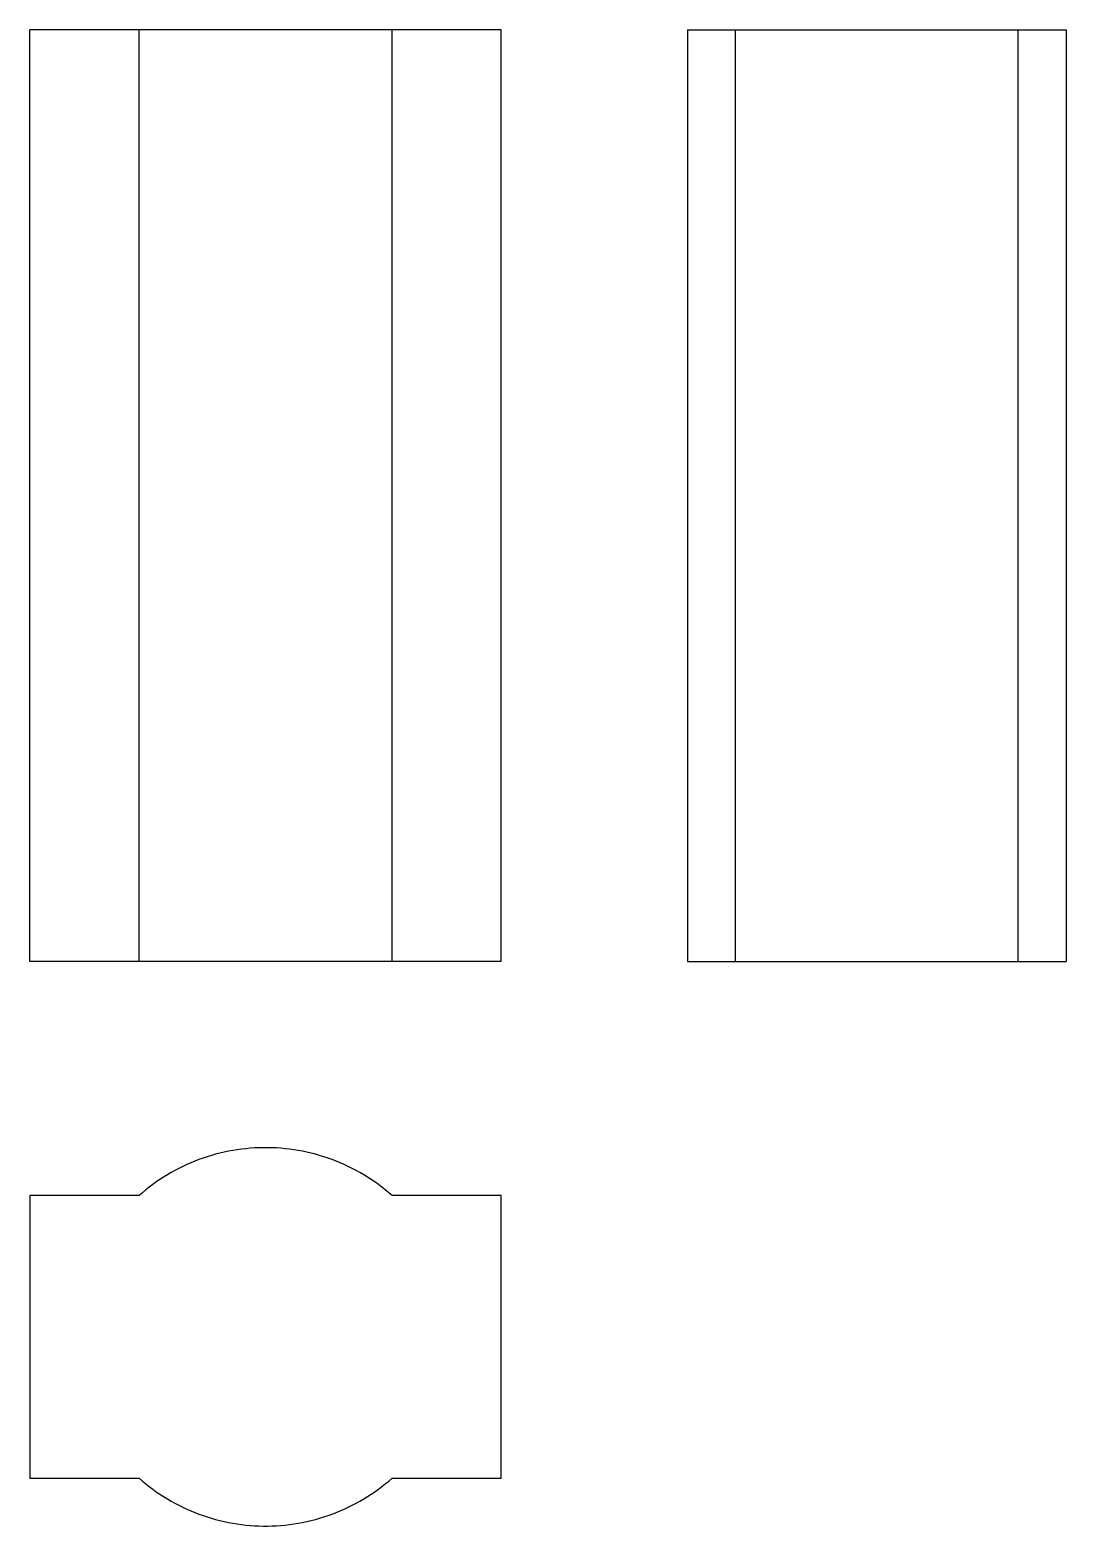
# Model space of a CAD drawing. Extents: x 0 to 0.76, y 0 to 1.09.
import ezdxf

# ---------------------------------------------------------------- set-up
doc = ezdxf.new("R2010")
doc.units = 0
for name, color, linetype in [('FRONT', 7, 'CONTINUOUS'), ('LEFT', 7, 'CONTINUOUS'), ('TOP', 7, 'CONTINUOUS')]:
    doc.layers.add(name, color=color, linetype=linetype)

msp = doc.modelspace()

# ---------------------------------------------------------------- linework, layer by layer
at = {"layer": 'FRONT'}
for p, q in [((0.079605, 1.091744), (0, 1.091744)), ((0, 0.412056), (0, 1.091744)), ((0.079605, 0.412056), (0.079605, 1.091744)), ((0.264145, 1.091744), (0.079605, 1.091744)), ((0.34375, 1.091744), (0.264145, 1.091744)), ((0.264145, 0.412056), (0.264145, 1.091744)), ((0.34375, 0.412056), (0.34375, 1.091744)), ((0.079605, 0.412056), (0, 0.412056)), ((0.264145, 0.412056), (0.079605, 0.412056)), ((0.34375, 0.412056), (0.264145, 0.412056))]:
    msp.add_line(p, q, dxfattribs=at)
at = {"layer": 'LEFT'}
for p, q in [((0.479688, 1.091744), (0.514631, 1.091744)), ((0.479688, 1.091744), (0.479688, 0.412056)), ((0.514631, 0.412056), (0.514631, 1.091744)), ((0.514631, 1.091744), (0.720881, 1.091744)), ((0.720881, 0.412056), (0.720881, 1.091744)), ((0.720881, 1.091744), (0.755824, 1.091744)), ((0.755824, 1.091744), (0.755824, 0.412056)), ((0.479688, 0.412056), (0.514631, 0.412056)), ((0.514631, 0.412056), (0.720881, 0.412056)), ((0.720881, 0.412056), (0.755824, 0.412056))]:
    msp.add_line(p, q, dxfattribs=at)
at = {"layer": 'TOP'}
for p, q in [((0.144833, 0.273478), (0.1417, 0.27282)), ((0.147981, 0.274063), (0.144833, 0.273478)), ((0.151141, 0.274576), (0.147981, 0.274063)), ((0.154313, 0.275016), (0.151141, 0.274576)), ((0.157493, 0.275383), (0.154313, 0.275016)), ((0.160681, 0.275677), (0.157493, 0.275383)), ((0.163875, 0.275898), (0.160681, 0.275677)), ((0.167073, 0.276045), (0.163875, 0.275898)), ((0.170274, 0.276119), (0.167073, 0.276045)), ((0.173476, 0.276119), (0.170274, 0.276119)), ((0.176677, 0.276045), (0.173476, 0.276119)), ((0.179875, 0.275898), (0.176677, 0.276045)), ((0.183069, 0.275677), (0.179875, 0.275898)), ((0.186257, 0.275383), (0.183069, 0.275677)), ((0.189437, 0.275016), (0.186257, 0.275383)), ((0.192609, 0.274576), (0.189437, 0.275016)), ((0.195769, 0.274063), (0.192609, 0.274576)), ((0.198917, 0.273478), (0.195769, 0.274063)), ((0.20205, 0.27282), (0.198917, 0.273478)), ((0.111511, 0.262369), (0.108642, 0.260948)), ((0.114413, 0.263723), (0.111511, 0.262369)), ((0.117344, 0.26501), (0.114413, 0.263723)), ((0.120304, 0.26623), (0.117344, 0.26501)), ((0.123292, 0.267381), (0.120304, 0.26623)), ((0.126305, 0.268463), (0.123292, 0.267381)), ((0.129342, 0.269475), (0.126305, 0.268463)), ((0.132402, 0.270418), (0.129342, 0.269475)), ((0.135483, 0.27129), (0.132402, 0.270418)), ((0.138583, 0.272091), (0.135483, 0.27129)), ((0.1417, 0.27282), (0.138583, 0.272091)), ((0.205167, 0.272091), (0.20205, 0.27282)), ((0.208267, 0.27129), (0.205167, 0.272091)), ((0.211348, 0.270418), (0.208267, 0.27129)), ((0.214408, 0.269475), (0.211348, 0.270418)), ((0.217445, 0.268463), (0.214408, 0.269475)), ((0.220458, 0.267381), (0.217445, 0.268463)), ((0.223446, 0.26623), (0.220458, 0.267381)), ((0.226406, 0.26501), (0.223446, 0.26623)), ((0.229337, 0.263723), (0.226406, 0.26501)), ((0.232239, 0.262369), (0.229337, 0.263723)), ((0.235108, 0.260948), (0.232239, 0.262369)), ((0.094827, 0.252878), (0.09218, 0.251077)), ((0.097514, 0.254619), (0.094827, 0.252878)), ((0.100241, 0.256296), (0.097514, 0.254619)), ((0.103005, 0.257911), (0.100241, 0.256296)), ((0.105806, 0.259462), (0.103005, 0.257911)), ((0.108642, 0.260948), (0.105806, 0.259462)), ((0.237944, 0.259462), (0.235108, 0.260948)), ((0.240745, 0.257911), (0.237944, 0.259462)), ((0.243509, 0.256296), (0.240745, 0.257911)), ((0.246236, 0.254619), (0.243509, 0.256296)), ((0.248923, 0.252878), (0.246236, 0.254619)), ((0.25157, 0.251077), (0.248923, 0.252878)), ((0.079605, 0.241184), (0, 0.241184)), ((0, 0.241184), (0, 0.034934)), ((0.082028, 0.243277), (0.079605, 0.241184)), ((0.084498, 0.245314), (0.082028, 0.243277)), ((0.087014, 0.247294), (0.084498, 0.245314)), ((0.089575, 0.249215), (0.087014, 0.247294)), ((0.09218, 0.251077), (0.089575, 0.249215)), ((0.254175, 0.249215), (0.25157, 0.251077)), ((0.256736, 0.247294), (0.254175, 0.249215)), ((0.259252, 0.245314), (0.256736, 0.247294)), ((0.261722, 0.243277), (0.259252, 0.245314)), ((0.264145, 0.241184), (0.261722, 0.243277)), ((0.34375, 0.241184), (0.264145, 0.241184)), ((0.34375, 0.034934), (0.34375, 0.241184)), ((0, 0.034934), (0.079605, 0.034934)), ((0.079605, 0.034934), (0.082028, 0.032841)), ((0.082028, 0.032841), (0.084498, 0.030804)), ((0.259252, 0.030804), (0.261722, 0.032841)), ((0.261722, 0.032841), (0.264145, 0.034934)), ((0.264145, 0.034934), (0.34375, 0.034934)), ((0.084498, 0.030804), (0.087014, 0.028825)), ((0.087014, 0.028825), (0.089575, 0.026904)), ((0.089575, 0.026904), (0.09218, 0.025042)), ((0.09218, 0.025042), (0.094827, 0.02324)), ((0.094827, 0.02324), (0.097514, 0.0215)), ((0.246236, 0.0215), (0.248923, 0.02324)), ((0.248923, 0.02324), (0.25157, 0.025042)), ((0.25157, 0.025042), (0.254175, 0.026904)), ((0.254175, 0.026904), (0.256736, 0.028825)), ((0.256736, 0.028825), (0.259252, 0.030804)), ((0.097514, 0.0215), (0.100241, 0.019822)), ((0.100241, 0.019822), (0.103005, 0.018207)), ((0.103005, 0.018207), (0.105806, 0.016656)), ((0.105806, 0.016656), (0.108642, 0.01517)), ((0.108642, 0.01517), (0.111511, 0.01375)), ((0.111511, 0.01375), (0.114413, 0.012396)), ((0.114413, 0.012396), (0.117344, 0.011108)), ((0.117344, 0.011108), (0.120304, 0.009889)), ((0.223446, 0.009889), (0.226406, 0.011108)), ((0.226406, 0.011108), (0.229337, 0.012396)), ((0.229337, 0.012396), (0.232239, 0.01375)), ((0.232239, 0.01375), (0.235108, 0.01517)), ((0.235108, 0.01517), (0.237944, 0.016656)), ((0.237944, 0.016656), (0.240745, 0.018207)), ((0.240745, 0.018207), (0.243509, 0.019822)), ((0.243509, 0.019822), (0.246236, 0.0215)), ((0.120304, 0.009889), (0.123292, 0.008738)), ((0.123292, 0.008738), (0.126305, 0.007656)), ((0.126305, 0.007656), (0.129342, 0.006643)), ((0.129342, 0.006643), (0.132402, 0.005701)), ((0.132402, 0.005701), (0.135483, 0.004829)), ((0.135483, 0.004829), (0.138583, 0.004028)), ((0.138583, 0.004028), (0.1417, 0.003298)), ((0.1417, 0.003298), (0.144833, 0.002641)), ((0.144833, 0.002641), (0.147981, 0.002055)), ((0.147981, 0.002055), (0.151141, 0.001543)), ((0.151141, 0.001543), (0.154313, 0.001102)), ((0.154313, 0.001102), (0.157493, 0.000735)), ((0.157493, 0.000735), (0.160681, 0.000441)), ((0.160681, 0.000441), (0.163875, 0.000221)), ((0.163875, 0.000221), (0.167073, 0.000074)), ((0.167073, 0.000074), (0.170274, 0)), ((0.170274, 0), (0.173476, 0)), ((0.173476, 0), (0.176677, 0.000074)), ((0.176677, 0.000074), (0.179875, 0.000221)), ((0.179875, 0.000221), (0.183069, 0.000441)), ((0.183069, 0.000441), (0.186257, 0.000735)), ((0.186257, 0.000735), (0.189437, 0.001102)), ((0.189437, 0.001102), (0.192609, 0.001543)), ((0.192609, 0.001543), (0.195769, 0.002055)), ((0.195769, 0.002055), (0.198917, 0.002641)), ((0.198917, 0.002641), (0.20205, 0.003298)), ((0.20205, 0.003298), (0.205167, 0.004028)), ((0.205167, 0.004028), (0.208267, 0.004829)), ((0.208267, 0.004829), (0.211348, 0.005701)), ((0.211348, 0.005701), (0.214408, 0.006643)), ((0.214408, 0.006643), (0.217445, 0.007656)), ((0.217445, 0.007656), (0.220458, 0.008738)), ((0.220458, 0.008738), (0.223446, 0.009889))]:
    msp.add_line(p, q, dxfattribs=at)

doc.saveas('drawing.dxf')
